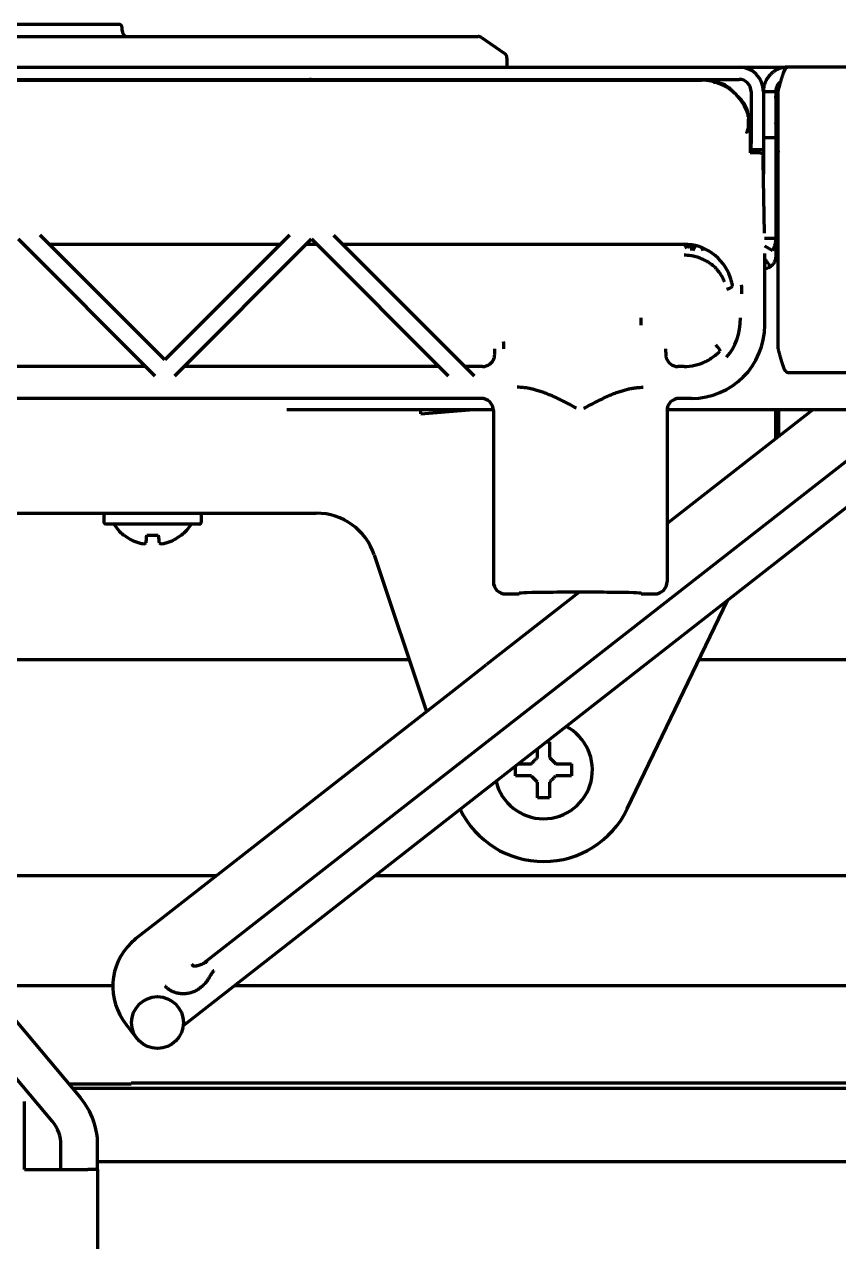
# Model space of a CAD drawing. Header units: inches. Extents: x -2405 to 7588, y 441 to 5654.
# Drawn here: x 2255.3 to 2321.9, y 5479.4 to 5579 of the extents above; entities that cross this region are included whole.
import ezdxf

# ---------------------------------------------------------------- set-up
doc = ezdxf.new("R2010")
doc.units = ezdxf.units.IN

msp = doc.modelspace()

# ---------------------------------------------------------------- linework, layer by layer
at = {"linetype": 'Continuous', "lineweight": 70}
for p, q in [((2263.025, 5579.033), (2248.525, 5579.033)), ((2263.275, 5578.533), (2263.275, 5578.783)), ((2171.025, 5578.033), (2290.525, 5578.033)), ((2290.525, 5578.033), (2292.421, 5578.033)), ((2292.702, 5577.946), (2294.557, 5576.682)), ((2294.775, 5576.269), (2294.775, 5575.533)), ((2193.238, 5575.533), (2313.775, 5575.533)), ((2313.775, 5575.533), (2317.278, 5575.533)), ((2317.275, 5575.533), (2317.779, 5575.533)), ((2863.775, 5575.533), (2317.775, 5575.533)), ((2194.561, 5574.533), (2313.775, 5574.533)), ((2194.591, 5574.457), (2310.7, 5574.457)), ((2291.758, 5574.533), (2291.756, 5574.457)), ((2292.525, 5574.457), (2292.525, 5574.533)), ((2293.275, 5574.457), (2293.275, 5574.533)), ((2313.111, 5573.697), (2313.39, 5573.418)), ((2313.66, 5573.148), (2313.939, 5572.869)), ((2314.775, 5573.533), (2314.775, 5569.283)), ((2315.775, 5573.533), (2315.775, 5569.783)), ((2315.775, 5573.533), (2316.775, 5573.533)), ((2316.775, 5573.533), (2316.775, 5569.783)), ((2316.975, 5552.533), (2316.975, 5573.533)), ((2314.775, 5571.032), (2314.725, 5571.032)), ((2316.825, 5571.032), (2316.775, 5571.032)), ((2316.975, 5570.761), (2316.962, 5570.804)), ((2314.7, 5570.458), (2314.7, 5568.533)), ((2315.775, 5569.783), (2316.775, 5569.783)), ((2315.775, 5569.783), (2315.775, 5569.283)), ((2316.775, 5569.783), (2316.775, 5561.533)), ((2314.775, 5568.783), (2314.775, 5569.283)), ((2314.775, 5568.533), (2314.775, 5568.783)), ((2314.775, 5568.783), (2315.775, 5568.783)), ((2315.775, 5569.283), (2315.775, 5568.783)), ((2315.775, 5568.783), (2315.775, 5566.784)), ((2314.968, 5568.533), (2314.7, 5568.533)), ((2315.718, 5568.429), (2315.742, 5568.235)), ((2315.859, 5561.954), (2315.757, 5567.81)), ((2316.775, 5566.933), (2316.975, 5566.933)), ((2266.775, 5551.594), (2256.583, 5561.786)), ((2276.967, 5561.786), (2266.775, 5551.594)), ((2280.583, 5561.786), (2292.086, 5550.283)), ((2254.775, 5561.472), (2265.964, 5550.283)), ((2257.333, 5561.036), (2276.217, 5561.036)), ((2267.586, 5550.283), (2278.775, 5561.472)), ((2278.338, 5561.036), (2279.212, 5561.036)), ((2278.775, 5561.472), (2289.964, 5550.283)), ((2281.333, 5561.036), (2309.275, 5561.036)), ((2309.297, 5561.036), (2309.475, 5560.727)), ((2309.475, 5560.727), (2309.475, 5561.031)), ((2309.575, 5560.727), (2309.575, 5561.024)), ((2309.575, 5560.727), (2309.733, 5561.001)), ((2309.733, 5561.001), (2309.733, 5561.009)), ((2309.733, 5561.001), (2309.796, 5560.978)), ((2309.875, 5560.954), (2309.875, 5560.533)), ((2309.975, 5560.533), (2309.975, 5560.937)), ((2310.033, 5560.533), (2310.253, 5560.914)), ((2310.673, 5560.784), (2310.817, 5560.533)), ((2310.875, 5560.702), (2310.875, 5560.533)), ((2315.866, 5561.533), (2316.775, 5561.533)), ((2315.873, 5560.899), (2316.507, 5560.533)), ((2316.775, 5561.533), (2316.775, 5560.033)), ((2310.975, 5560.533), (2310.975, 5560.656)), ((2311.033, 5560.533), (2311.076, 5560.607)), ((2315.88, 5554.427), (2315.88, 5559.126)), ((2305.775, 5554.414), (2305.775, 5555.019)), ((2265.214, 5551.033), (2244.336, 5551.033)), ((2289.214, 5551.033), (2268.336, 5551.033)), ((2292.775, 5551.033), (2291.336, 5551.033)), ((2309.275, 5551.033), (2308.775, 5551.033)), ((2863.775, 5550.533), (2317.775, 5550.533)), ((2292.67, 5548.428), (2211.879, 5548.428)), ((2309.881, 5548.428), (2308.88, 5548.428)), ((2331.841, 5546.758), (2268.281, 5497.099)), ((2270.168, 5502.381), (2327.96, 5547.532)), ((2276.774, 5547.533), (2293.665, 5547.533)), ((2287.73, 5547.155), (2287.696, 5547.542)), ((2287.73, 5547.155), (2292.049, 5547.533)), ((2293.67, 5547.428), (2293.67, 5533.428)), ((2319.839, 5547.533), (2307.88, 5538.189)), ((2307.88, 5547.428), (2307.88, 5533.428)), ((2307.885, 5547.533), (2331.775, 5547.533)), ((2316.775, 5545.139), (2316.775, 5547.533)), ((2317.025, 5545.334), (2317.025, 5547.533)), ((2231.376, 5539.033), (2279.175, 5539.033)), ((2261.775, 5538.783), (2261.775, 5538.383)), ((2269.775, 5538.383), (2269.775, 5538.783)), ((2265.775, 5538.133), (2261.925, 5538.133)), ((2269.625, 5538.133), (2265.775, 5538.133)), ((2263.402, 5537.242), (2263.449, 5537.241)), ((2268.101, 5537.241), (2268.148, 5537.242)), ((2283.917, 5535.618), (2288.197, 5522.812)), ((2300.685, 5532.568), (2293.106, 5526.647)), ((2294.67, 5532.428), (2295.275, 5532.428)), ((2295.775, 5532.437), (2295.775, 5532.481)), ((2304.625, 5514.84), (2312.828, 5531.903)), ((2305.775, 5532.437), (2305.775, 5532.481)), ((2306.275, 5532.428), (2306.88, 5532.428)), ((2286.794, 5527.033), (2232.277, 5527.033)), ((2871.056, 5527.033), (2310.494, 5527.033)), ((2290.891, 5524.916), (2293.106, 5526.647)), ((2266.233, 5505.651), (2290.891, 5524.916)), ((2295.475, 5518.033), (2295.475, 5518.346)), ((2295.475, 5517.533), (2295.475, 5518.033)), ((2300.075, 5518.533), (2300.075, 5518.033)), ((2300.075, 5518.033), (2300.075, 5517.533)), ((2244.608, 5509.383), (2271.02, 5509.383)), ((2284.01, 5509.383), (2897.538, 5509.383)), ((2245.087, 5508.812), (2259.871, 5491.193)), ((2264.442, 5504.252), (2266.233, 5505.651)), ((2270.168, 5502.381), (2270.21, 5502.328)), ((2252.166, 5500.383), (2262.532, 5500.383)), ((2272.487, 5500.383), (2909.055, 5500.383)), ((2257.573, 5489.265), (2254.573, 5492.84)), ((2258.906, 5492.343), (2264.025, 5492.343)), ((2259.214, 5491.983), (2920.336, 5491.983)), ((2915.525, 5492.392), (2264.025, 5492.392)), ((2255.275, 5485.336), (2255.275, 5490.912)), ((2258.275, 5485.336), (2258.275, 5487.336)), ((2261.275, 5485.336), (2261.275, 5487.336)), ((2261.285, 5485.983), (2918.265, 5485.983)), ((2255.275, 5485.336), (2260.471, 5485.336)), ((2261.275, 5485.336), (2260.471, 5485.336)), ((2261.275, 5485.336), (2261.275, 4862.033))]:
    msp.add_line(p, q, dxfattribs=at)
msp.add_circle((2266.175, 5497.358), 2.121, dxfattribs=at)
for centre, radius, start, end in [((2263.025, 5578.783), 0.25, 0, 90), ((2263.775, 5578.533), 0.5, 180, 270), ((2292.421, 5577.533), 0.5, 55.71312, 90), ((2294.275, 5576.269), 0.5, 0, 55.71312), ((2313.775, 5573.533), 2, 0, 90), ((2278.766, 5574.033), 0.5, 90, 121.88703), ((2313.775, 5573.533), 1, 0, 90), ((2309.275, 5557.036), 4, 19.22335, 90), ((2310.053, 5561.683), 0.75, 250, 270), ((2310.376, 5557.211), 3.635, 356.27119, 8.23579), ((2284.844, 5552.451), 9.681, 0.20772, 3.80707), ((2292.775, 5552.033), 1, 270, 342.58578), ((2308.775, 5552.033), 1, 197.41422, 270), ((2309.275, 5555.033), 4, 270, 295.8555), ((2262.058, 5538.783), 0.283, 118.07249, 180), ((2269.492, 5538.783), 0.283, 0, 61.92751), ((2279.175, 5534.033), 5, 18.48412, 90), ((2262.058, 5538.383), 0.283, 180, 241.92751), ((2265.775, 5540.133), 3.74, 212.32411, 230.6111), ((2265.775, 5540.133), 3.74, 309.37906, 327.67589), ((2269.492, 5538.383), 0.283, 298.07249, 0), ((2297.775, 5518.033), 4, 193.44375, 62.55563), ((2297.775, 5518.133), 7.6, 205.97437, 334.32322), ((2267.52, 5500.312), 5, 134.1823, 218.4121), ((2185.246, 5435.074), 100, 37.58213, 38.4121), ((2255.275, 5487.336), 6, 0, 40), ((2255.275, 5487.336), 3, 0, 40)]:
    msp.add_arc(centre, radius, start, end, dxfattribs=at)
for centre, major_axis, ratio, start_param, end_param in [((2310.699, 5570.457), (-2.829, -2.829), 0.999695, 2.356347, 3.926839), ((2311.697, 5572.283), (-0.765, -1.848), 0.999955, 2.748909, 3.534276), ((2312.525, 5571.454), (-1.848, -0.765), 0.999955, 2.748909, 3.534276), ((2314.968, 5568.427), (0.75, 0), 0.140541, 0.017453, 1.570796), ((2315.739, 5566.749), (0, -1.5), 0.017455, 2.356194, 3.001966), ((2315.81, 5559.126), (0, -4), 0.017455, 1.570796, 1.864204), ((2312.769, 5557.553), (-0.486, -0.116), 0.351085, 1.487352, 2.898615), ((2301.71, 5561.534), (11.136, -9.632), 0.512356, 6.266297, 6.699607), ((2309.879, 5554.429), (4.244, -4.244), 0.999695, 5.497939, 7.068431), ((2311.875, 5552.627), (-0.343, 0.363), 0.244028, 3.410972, 4.965192), ((2292.67, 5547.428), (0.707, 0.707), 0.999695, 5.497939, 7.068431), ((2308.88, 5547.428), (0.707, -0.707), 0.999695, 2.356347, 3.926839), ((2265.77, 5540.154), (3.624, 0.873), 0.997235, 3.804658, 4.177379), ((2265.478, 5540.154), (0.269, 3.718), 0.017407, 3.440796, 3.813517), ((2266.072, 5540.154), (0.269, -3.718), 0.017407, 5.611261, 5.983982), ((2265.78, 5540.154), (3.624, -0.873), 0.997235, 5.247399, 5.62012), ((2265.517, 5540.191), (0.806, 3.6), 0.902278, 3.129444, 3.24631), ((2265.221, 5540.191), (0.383, 3.669), 0.420739, 3.280106, 3.396972), ((2266.329, 5540.191), (0.383, -3.669), 0.420739, 6.027806, 6.144672), ((2266.034, 5540.191), (0.806, -3.6), 0.902278, 6.178468, 6.295334), ((2294.67, 5533.428), (-0.707, -0.707), 0.999695, 5.497939, 7.068431), ((2306.88, 5533.428), (-0.707, 0.707), 0.999695, 2.356347, 3.926839), ((2295.275, 5532.437), (0.5, 0), 0.017455, 4.712389, 6.283185), ((2300.775, 5532.481), (5, 0), 0.017455, 0, 3.141593), ((2306.275, 5532.437), (0.5, 0), 0.017455, 3.141593, 4.712389)]:
    msp.add_ellipse(centre, major_axis=major_axis, ratio=ratio, start_param=start_param, end_param=end_param, dxfattribs=at)
for points, degree in [([(2317.775, 5575.533), (2317.739, 5575.533), (2317.667, 5575.531), (2317.559, 5575.522), (2317.451, 5575.507), (2317.345, 5575.487), (2317.24, 5575.461), (2317.136, 5575.429), (2317.034, 5575.392), (2316.935, 5575.349), (2316.838, 5575.301), (2316.743, 5575.247), (2316.652, 5575.189), (2316.564, 5575.126), (2316.48, 5575.058), (2316.399, 5574.986), (2316.322, 5574.909), (2316.25, 5574.828), (2316.182, 5574.744), (2316.119, 5574.656), (2316.061, 5574.565), (2316.007, 5574.47), (2315.959, 5574.373), (2315.916, 5574.274), (2315.879, 5574.172), (2315.847, 5574.068), (2315.821, 5573.963), (2315.8, 5573.857), (2315.786, 5573.749), (2315.777, 5573.641), (2315.775, 5573.569), (2315.775, 5573.533)], 3), ([(2316.975, 5573.533), (2316.984, 5573.568), (2317.002, 5573.638), (2317.028, 5573.742), (2317.055, 5573.846), (2317.082, 5573.949), (2317.108, 5574.051), (2317.135, 5574.151), (2317.162, 5574.25), (2317.188, 5574.347), (2317.215, 5574.441), (2317.242, 5574.533), (2317.268, 5574.623), (2317.295, 5574.709), (2317.322, 5574.792), (2317.348, 5574.872), (2317.375, 5574.948), (2317.402, 5575.02), (2317.428, 5575.088), (2317.455, 5575.152), (2317.482, 5575.211), (2317.508, 5575.266), (2317.535, 5575.316), (2317.562, 5575.361), (2317.588, 5575.401), (2317.615, 5575.436), (2317.642, 5575.466), (2317.668, 5575.49), (2317.695, 5575.509), (2317.722, 5575.523), (2317.748, 5575.531), (2317.766, 5575.533), (2317.775, 5575.533)], 3), ([(2314.586, 5570.796), (2314.486, 5570.458), (2314.382, 5570.131)], 2), ([(2316.775, 5561.533), (2316.775, 5561.493), (2316.773, 5561.413), (2316.762, 5561.294), (2316.744, 5561.176), (2316.72, 5561.061), (2316.689, 5560.948), (2316.652, 5560.838), (2316.609, 5560.732), (2316.561, 5560.63), (2316.525, 5560.565), (2316.507, 5560.533)], 3), ([(2316.775, 5560.033), (2316.775, 5559.998), (2316.771, 5559.928), (2316.755, 5559.825), (2316.728, 5559.723), (2316.69, 5559.625), (2316.643, 5559.532), (2316.586, 5559.444), (2316.52, 5559.363), (2316.445, 5559.288), (2316.364, 5559.222), (2316.276, 5559.165), (2316.183, 5559.118), (2316.084, 5559.08), (2315.983, 5559.053), (2315.88, 5559.037), (2315.81, 5559.033), (2315.775, 5559.033)], 3), ([(2293.729, 5551.734), (2293.745, 5551.782), (2293.768, 5551.881), (2293.776, 5551.982), (2293.776, 5552.033)], 3), ([(2293.776, 5552.033), (2293.779, 5552.183), (2293.785, 5552.334), (2293.793, 5552.486)], 3), ([(2307.757, 5552.486), (2307.765, 5552.334), (2307.771, 5552.183), (2307.774, 5552.033)], 3), ([(2317.775, 5550.533), (2317.766, 5550.533), (2317.748, 5550.535), (2317.722, 5550.543), (2317.695, 5550.557), (2317.668, 5550.576), (2317.642, 5550.6), (2317.615, 5550.63), (2317.588, 5550.665), (2317.562, 5550.705), (2317.535, 5550.75), (2317.508, 5550.8), (2317.482, 5550.855), (2317.455, 5550.914), (2317.428, 5550.978), (2317.402, 5551.046), (2317.375, 5551.118), (2317.348, 5551.194), (2317.322, 5551.274), (2317.295, 5551.357), (2317.268, 5551.443), (2317.242, 5551.532), (2317.215, 5551.624), (2317.188, 5551.719), (2317.162, 5551.816), (2317.135, 5551.915), (2317.108, 5552.015), (2317.082, 5552.117), (2317.055, 5552.22), (2317.028, 5552.324), (2317.002, 5552.428), (2316.984, 5552.498), (2316.975, 5552.533)], 3), ([(2300.478, 5547.62), (2300.289, 5547.722), (2299.915, 5547.924), (2299.363, 5548.211), (2298.825, 5548.474), (2298.343, 5548.69), (2297.905, 5548.866), (2297.507, 5549.006), (2297.143, 5549.115), (2296.805, 5549.2), (2296.496, 5549.262), (2296.197, 5549.306), (2295.897, 5549.334), (2295.705, 5549.34), (2295.61, 5549.34)], 3), ([(2301.072, 5547.62), (2301.261, 5547.722), (2301.634, 5547.923), (2302.188, 5548.212), (2302.726, 5548.475), (2303.209, 5548.691), (2303.648, 5548.867), (2304.047, 5549.007), (2304.411, 5549.116), (2304.749, 5549.201), (2305.059, 5549.263), (2305.356, 5549.307), (2305.655, 5549.334), (2305.846, 5549.34), (2305.94, 5549.34)], 3), ([(2297.964, 5520.333), (2298.067, 5520.333), (2298.171, 5520.333), (2298.275, 5520.333)], 3), ([(2296.775, 5518.533), (2296.799, 5518.557), (2296.846, 5518.604), (2296.918, 5518.675), (2296.989, 5518.747), (2297.061, 5518.818), (2297.132, 5518.89), (2297.204, 5518.961), (2297.251, 5519.009), (2297.275, 5519.033)], 3), ([(2298.275, 5519.033), (2298.301, 5519.007), (2298.352, 5518.956), (2298.426, 5518.882), (2298.498, 5518.81), (2298.568, 5518.74), (2298.637, 5518.671), (2298.706, 5518.602), (2298.752, 5518.556), (2298.775, 5518.533)], 3), ([(2298.775, 5518.533), (2298.829, 5518.533), (2298.937, 5518.533), (2299.099, 5518.533), (2299.258, 5518.533), (2299.413, 5518.533), (2299.565, 5518.533), (2299.722, 5518.533), (2299.888, 5518.533), (2300.011, 5518.533), (2300.075, 5518.533)], 3), ([(2296.775, 5517.533), (2296.721, 5517.533), (2296.613, 5517.533), (2296.451, 5517.533), (2296.292, 5517.533), (2296.137, 5517.533), (2295.985, 5517.533), (2295.829, 5517.533), (2295.662, 5517.533), (2295.539, 5517.533), (2295.475, 5517.533)], 3), ([(2297.275, 5517.033), (2297.249, 5517.059), (2297.198, 5517.11), (2297.124, 5517.184), (2297.052, 5517.256), (2296.982, 5517.326), (2296.913, 5517.395), (2296.844, 5517.464), (2296.798, 5517.51), (2296.775, 5517.533)], 3), ([(2298.775, 5517.533), (2298.751, 5517.509), (2298.704, 5517.462), (2298.632, 5517.39), (2298.561, 5517.319), (2298.49, 5517.247), (2298.418, 5517.176), (2298.347, 5517.104), (2298.299, 5517.057), (2298.275, 5517.033)], 3), ([(2298.275, 5517.033), (2298.275, 5516.979), (2298.275, 5516.87), (2298.275, 5516.709), (2298.275, 5516.55), (2298.275, 5516.395), (2298.275, 5516.243), (2298.275, 5516.086), (2298.275, 5515.92), (2298.275, 5515.797), (2298.275, 5515.733)], 3), ([(2298.275, 5515.733), (2298.108, 5515.733), (2297.775, 5515.733), (2297.442, 5515.733), (2297.275, 5515.733)], 3), ([(2264.036, 5503.898), (2264.079, 5503.939), (2264.166, 5504.022), (2264.302, 5504.14), (2264.395, 5504.215), (2264.442, 5504.252)], 3), ([(2269.003, 5502.105), (2269.003, 5502.105), (2269.004, 5502.104), (2269.005, 5502.102), (2269.006, 5502.101), (2269.007, 5502.099), (2269.009, 5502.098), (2269.01, 5502.096), (2269.011, 5502.095), (2269.012, 5502.093), (2269.013, 5502.092), (2269.014, 5502.09), (2269.015, 5502.088), (2269.016, 5502.086), (2269.018, 5502.085), (2269.019, 5502.083), (2269.02, 5502.08), (2269.021, 5502.078), (2269.023, 5502.076), (2269.024, 5502.073), (2269.026, 5502.07), (2269.028, 5502.067), (2269.029, 5502.064), (2269.031, 5502.061), (2269.033, 5502.057), (2269.035, 5502.054), (2269.037, 5502.05), (2269.04, 5502.047), (2269.042, 5502.044), (2269.045, 5502.04), (2269.047, 5502.037), (2269.05, 5502.034), (2269.053, 5502.03), (2269.057, 5502.027), (2269.06, 5502.025), (2269.063, 5502.022), (2269.067, 5502.02), (2269.071, 5502.017), (2269.075, 5502.015), (2269.079, 5502.012), (2269.084, 5502.01), (2269.089, 5502.008), (2269.094, 5502.006), (2269.1, 5502.004), (2269.106, 5502.002), (2269.112, 5502.001), (2269.118, 5501.999), (2269.125, 5501.998), (2269.132, 5501.997), (2269.139, 5501.996), (2269.147, 5501.995), (2269.155, 5501.995), (2269.163, 5501.994), (2269.171, 5501.994), (2269.179, 5501.993), (2269.188, 5501.993), (2269.197, 5501.993), (2269.206, 5501.993), (2269.216, 5501.994), (2269.225, 5501.994), (2269.235, 5501.995), (2269.245, 5501.996), (2269.256, 5501.996), (2269.267, 5501.997), (2269.278, 5501.999), (2269.289, 5502), (2269.3, 5502.001), (2269.312, 5502.003), (2269.324, 5502.004), (2269.336, 5502.006), (2269.349, 5502.008), (2269.362, 5502.01), (2269.375, 5502.013), (2269.389, 5502.015), (2269.402, 5502.018), (2269.416, 5502.021), (2269.431, 5502.024), (2269.446, 5502.027), (2269.461, 5502.03), (2269.476, 5502.034), (2269.492, 5502.038), (2269.508, 5502.042), (2269.525, 5502.046), (2269.542, 5502.051), (2269.56, 5502.056), (2269.578, 5502.061), (2269.597, 5502.067), (2269.616, 5502.073), (2269.636, 5502.079), (2269.657, 5502.086), (2269.679, 5502.094), (2269.701, 5502.102), (2269.726, 5502.112), (2269.751, 5502.122), (2269.779, 5502.134), (2269.81, 5502.148), (2269.842, 5502.164), (2269.871, 5502.179), (2269.896, 5502.193), (2269.919, 5502.206), (2269.94, 5502.219), (2269.96, 5502.231), (2269.977, 5502.242), (2269.994, 5502.253), (2270.009, 5502.263), (2270.023, 5502.272), (2270.036, 5502.282), (2270.048, 5502.29), (2270.06, 5502.299), (2270.071, 5502.307), (2270.082, 5502.315), (2270.092, 5502.322), (2270.102, 5502.329), (2270.111, 5502.336), (2270.12, 5502.343), (2270.128, 5502.35), (2270.137, 5502.356), (2270.145, 5502.363), (2270.153, 5502.369), (2270.161, 5502.375), (2270.166, 5502.379), (2270.168, 5502.381)], 3), ([(2270.21, 5502.328), (2270.003, 5502.185), (2269.853, 5502.173)], 2), ([(2270.784, 5501.593), (2270.772, 5501.584), (2270.747, 5501.562), (2270.709, 5501.521), (2270.669, 5501.471), (2270.628, 5501.412), (2270.584, 5501.343), (2270.539, 5501.267), (2270.489, 5501.182), (2270.434, 5501.088), (2270.372, 5500.985), (2270.299, 5500.87), (2270.212, 5500.745), (2270.106, 5500.607), (2269.975, 5500.458), (2269.843, 5500.329), (2269.707, 5500.212), (2269.566, 5500.108), (2269.421, 5500.016), (2269.272, 5499.936), (2269.119, 5499.868), (2268.963, 5499.812), (2268.805, 5499.768), (2268.645, 5499.736), (2268.483, 5499.715), (2268.321, 5499.707), (2268.159, 5499.71), (2267.998, 5499.726), (2267.839, 5499.753), (2267.684, 5499.792), (2267.536, 5499.841), (2267.397, 5499.898), (2267.27, 5499.963), (2267.154, 5500.034), (2267.05, 5500.109), (2266.956, 5500.19), (2266.868, 5500.277), (2266.814, 5500.341), (2266.788, 5500.374)], 3)]:
    msp.add_open_spline(points, degree=degree, dxfattribs=at)
for points, degree, knots in [([(2317.146, 5574.31), (2317.14, 5574.305), (2317.12, 5574.289), (2317.087, 5574.259), (2317.049, 5574.221), (2317.013, 5574.181), (2316.979, 5574.138), (2316.947, 5574.094), (2316.918, 5574.049), (2316.891, 5574.002), (2316.867, 5573.953), (2316.846, 5573.903), (2316.827, 5573.852), (2316.811, 5573.801), (2316.798, 5573.748), (2316.788, 5573.695), (2316.78, 5573.641), (2316.776, 5573.587), (2316.775, 5573.551), (2316.775, 5573.533)], 3, [0, 0, 0, 0, 0.026512, 0.087355, 0.148198, 0.209041, 0.269884, 0.330727, 0.39157, 0.452413, 0.513256, 0.574099, 0.634942, 0.695785, 0.756628, 0.817471, 0.878314, 0.939157, 1, 1, 1, 1]), ([(2316.775, 5572.999), (2316.775, 5573.034), (2316.779, 5573.068), (2316.789, 5573.117), (2316.793, 5573.134), (2316.801, 5573.158), (2316.804, 5573.166), (2316.81, 5573.183), (2316.813, 5573.19), (2316.83, 5573.229), (2316.846, 5573.259), (2316.876, 5573.301), (2316.886, 5573.314), (2316.909, 5573.34), (2316.932, 5573.365), (2316.958, 5573.387), (2316.972, 5573.397)], 3, [0, 0, 0, 0, 0.222377, 0.222377, 0.333565, 0.333565, 0.389159, 0.389159, 0.444753, 0.444753, 0.66713, 0.66713, 0.778318, 0.778318, 0.889507, 1, 1, 1, 1]), ([(2314.516, 5571.29), (2314.516, 5571.126), (2314.516, 5571.05), (2314.516, 5570.92), (2314.516, 5570.706), (2314.516, 5570.613)], 2, [0, 0, 0, 0.36553, 0.36553, 0.731061, 1, 1, 1]), ([(2316.975, 5570.3), (2316.97, 5570.325), (2316.966, 5570.35), (2316.957, 5570.395), (2316.953, 5570.416), (2316.945, 5570.457), (2316.941, 5570.477), (2316.921, 5570.575), (2316.905, 5570.645), (2316.881, 5570.738), (2316.873, 5570.767), (2316.857, 5570.82), (2316.849, 5570.845), (2316.825, 5570.913), (2316.809, 5570.949), (2316.777, 5571.002), (2316.761, 5571.019), (2316.741, 5571.029), (2316.737, 5571.03), (2316.73, 5571.032), (2316.727, 5571.032), (2316.725, 5571.032)], 3, [0, 0, 0, 0, 0.053992, 0.053992, 0.102198, 0.102198, 0.150405, 0.150405, 0.343232, 0.343232, 0.439645, 0.439645, 0.536059, 0.536059, 0.728885, 0.728885, 0.921712, 0.921712, 0.969919, 0.969919, 1, 1, 1, 1]), ([(2316.966, 5570.792), (2316.966, 5570.792), (2316.965, 5570.793), (2316.957, 5570.82), (2316.949, 5570.845), (2316.925, 5570.913), (2316.909, 5570.949), (2316.877, 5571.002), (2316.861, 5571.019), (2316.841, 5571.029), (2316.837, 5571.03), (2316.83, 5571.032), (2316.828, 5571.032), (2316.825, 5571.032)], 3, [0, 0, 0, 0, 0.003429, 0.003429, 0.174897, 0.174897, 0.517833, 0.517833, 0.860768, 0.860768, 0.946502, 0.946502, 1, 1, 1, 1]), ([(2314.7, 5569.78), (2314.702, 5569.771), (2314.713, 5569.736), (2314.724, 5569.699), (2314.747, 5569.619), (2314.761, 5569.566), (2314.775, 5569.509)], 3, [0, 0, 0, 0, 0.10616, 0.433814, 0.433814, 1, 1, 1, 1]), ([(2316.775, 5569.509), (2316.781, 5569.484), (2316.788, 5569.459), (2316.798, 5569.416), (2316.802, 5569.398), (2316.811, 5569.363), (2316.815, 5569.345), (2316.835, 5569.254), (2316.852, 5569.179), (2316.876, 5569.063), (2316.885, 5569.024), (2316.897, 5568.964), (2316.901, 5568.944), (2316.91, 5568.903), (2316.914, 5568.882), (2316.935, 5568.78), (2316.951, 5568.698), (2316.97, 5568.603), (2316.973, 5568.59), (2316.975, 5568.578)], 3, [0, 0, 0, 0, 0.092942, 0.092942, 0.15507, 0.15507, 0.217197, 0.217197, 0.465706, 0.465706, 0.58996, 0.58996, 0.652087, 0.652087, 0.714215, 0.714215, 0.962724, 0.962724, 1, 1, 1, 1]), ([(2312.58, 5557.963), (2312.565, 5558.004), (2312.548, 5558.044), (2312.514, 5558.124), (2312.496, 5558.164), (2312.441, 5558.281), (2312.401, 5558.357), (2312.274, 5558.577), (2312.178, 5558.715), (2312.02, 5558.91), (2311.965, 5558.974), (2311.878, 5559.065), (2311.849, 5559.095), (2311.789, 5559.154), (2311.759, 5559.183), (2311.604, 5559.324), (2311.473, 5559.427), (2311.263, 5559.569), (2311.191, 5559.614), (2311.079, 5559.678), (2311.042, 5559.699), (2310.965, 5559.739), (2310.926, 5559.759), (2310.807, 5559.816), (2310.726, 5559.851), (2310.561, 5559.917), (2310.476, 5559.947), (2310.346, 5559.987), (2310.28, 5560.006), (2310.213, 5560.024), (2310.168, 5560.035), (2310.145, 5560.041), (2310.031, 5560.067), (2309.939, 5560.085), (2309.66, 5560.128), (2309.47, 5560.143), (2309.275, 5560.143)], 3, [0, 0, 0, 0, 0.03125, 0.03125, 0.0625, 0.0625, 0.125, 0.125, 0.25, 0.25, 0.3125, 0.3125, 0.34375, 0.34375, 0.375, 0.375, 0.5, 0.5, 0.5625, 0.5625, 0.59375, 0.59375, 0.625, 0.625, 0.6875, 0.6875, 0.75, 0.75, 0.78125, 0.796875, 0.796875, 0.8125, 0.8125, 0.875, 0.875, 1, 1, 1, 1]), ([(2316.283, 5559.287), (2316.28, 5559.291), (2316.254, 5559.329), (2316.204, 5559.401), (2316.132, 5559.501), (2316.061, 5559.598), (2315.989, 5559.691), (2315.924, 5559.773), (2315.883, 5559.823), (2315.865, 5559.844)], 3, [0, 0, 0, 0, 0.01819, 0.189289, 0.360388, 0.531488, 0.702587, 0.873686, 1, 1, 1, 1]), ([(2313.251, 5557.625), (2313.227, 5557.749), (2313.198, 5557.872), (2313.131, 5558.114), (2313.093, 5558.234), (2313.052, 5558.353)], 3, [0, 0, 0, 0, 0.5, 0.5, 1, 1, 1, 1]), ([(2307.774, 5552.033), (2307.774, 5551.982), (2307.778, 5551.932), (2307.79, 5551.857), (2307.795, 5551.832), (2307.807, 5551.783), (2307.813, 5551.758), (2307.821, 5551.734)], 3, [0, 0, 0, 0, 0.5, 0.5, 0.75, 0.75, 1, 1, 1, 1]), ([(2311.019, 5551.433), (2311.133, 5551.488), (2311.243, 5551.548), (2311.457, 5551.675), (2311.561, 5551.743), (2311.762, 5551.888), (2311.86, 5551.964), (2312.049, 5552.125), (2312.141, 5552.21), (2312.23, 5552.299)], 3, [0, 0, 0, 0, 0.25, 0.25, 0.5, 0.5, 0.75, 0.75, 1, 1, 1, 1]), ([(2265.308, 5537.241), (2265.346, 5537.241), (2265.385, 5537.241), (2265.462, 5537.242), (2265.501, 5537.242), (2265.579, 5537.242), (2265.618, 5537.242), (2265.697, 5537.242), (2265.736, 5537.242), (2265.854, 5537.242), (2265.932, 5537.242), (2266.049, 5537.242), (2266.088, 5537.242), (2266.165, 5537.241), (2266.204, 5537.241), (2266.242, 5537.241)], 3, [0, 0, 0, 0, 0.125, 0.125, 0.25, 0.25, 0.375, 0.375, 0.5, 0.5, 0.75, 0.75, 0.875, 0.875, 1, 1, 1, 1]), ([(2298.275, 5520.333), (2298.275, 5520.13), (2298.275, 5519.92), (2298.275, 5519.595), (2298.275, 5519.485), (2298.275, 5519.262), (2298.275, 5519.148), (2298.275, 5519.033)], 3, [0, 0, 0, 0, 0.5, 0.5, 0.75, 0.75, 1, 1, 1, 1]), ([(2297.275, 5519.033), (2297.275, 5519.087), (2297.275, 5519.195), (2297.275, 5519.357), (2297.275, 5519.516), (2297.275, 5519.647), (2297.275, 5519.725), (2297.275, 5519.752)], 3, [0, 0, 0, 0, 0.220574, 0.441148, 0.661722, 0.882296, 1, 1, 1, 1]), ([(2295.7, 5518.533), (2295.832, 5518.533), (2295.967, 5518.533), (2296.213, 5518.533), (2296.323, 5518.533), (2296.546, 5518.533), (2296.66, 5518.533), (2296.775, 5518.533)], 3, [0, 0, 0, 0, 0.388566, 0.388566, 0.694283, 0.694283, 1, 1, 1, 1]), ([(2297.275, 5515.733), (2297.275, 5515.936), (2297.275, 5516.146), (2297.275, 5516.471), (2297.275, 5516.581), (2297.275, 5516.804), (2297.275, 5516.918), (2297.275, 5517.033)], 3, [0, 0, 0, 0, 0.5, 0.5, 0.75, 0.75, 1, 1, 1, 1]), ([(2300.075, 5517.533), (2299.872, 5517.533), (2299.662, 5517.533), (2299.337, 5517.533), (2299.227, 5517.533), (2299.004, 5517.533), (2298.89, 5517.533), (2298.775, 5517.533)], 3, [0, 0, 0, 0, 0.5, 0.5, 0.75, 0.75, 1, 1, 1, 1])]:
    msp.add_open_spline(points, degree=degree, knots=knots, dxfattribs=at)

doc.saveas('drawing.dxf')
